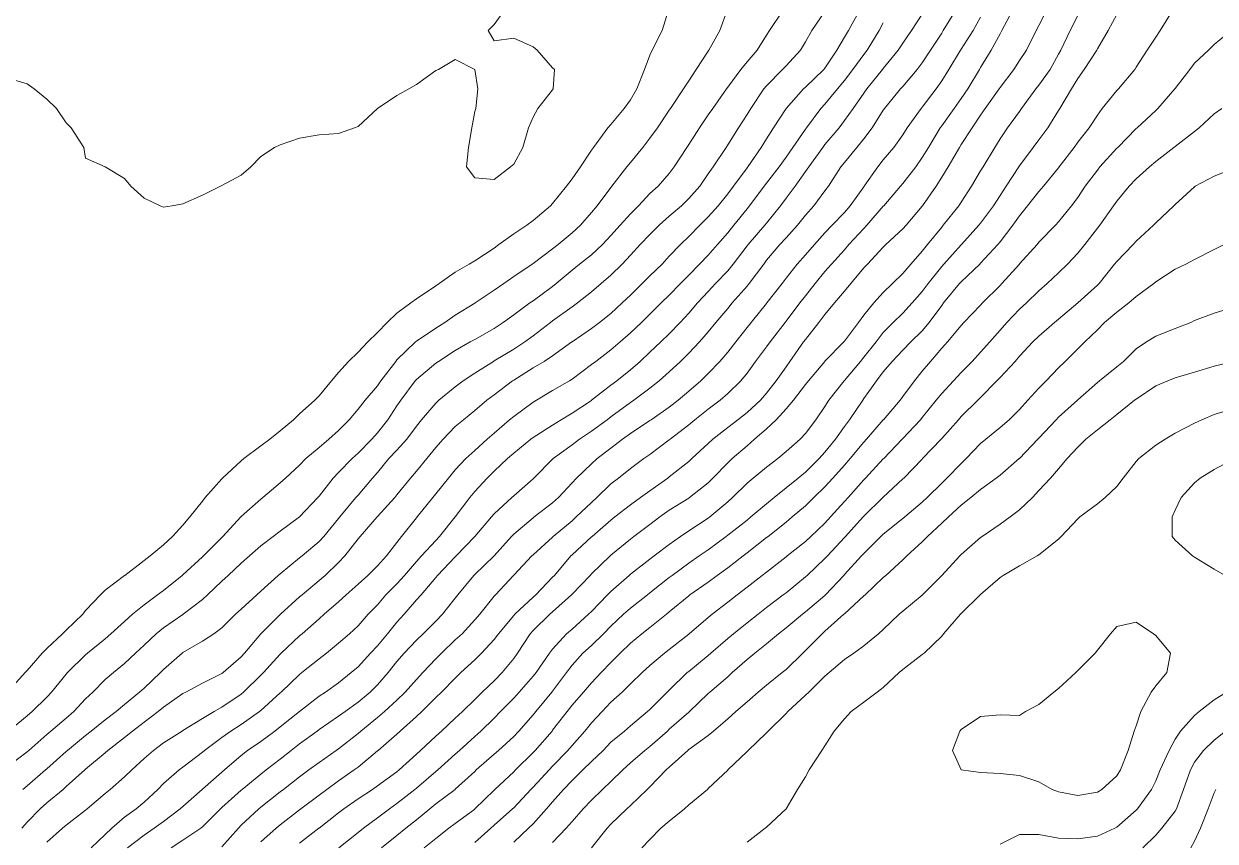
# Model space of a CAD drawing. Header units: centimetres. Extents: x 0 to 642158, y -847 to 649707.
# Drawn here: x 617119.66 to 617150.28, y 620197.42 to 620218.42 of the extents above; entities that cross this region are included whole.
import ezdxf

# ---------------------------------------------------------------- set-up
doc = ezdxf.new("R2010")
doc.units = ezdxf.units.CM
doc.header["$MEASUREMENT"] = 0
doc.layers.add('WAL_topographie 0.5', color=253, linetype='Continuous', lineweight=20)

msp = doc.modelspace()

# ---------------------------------------------------------------- linework, layer by layer
at = {"layer": 'WAL_topographie 0.5'}
for points in [[(617136.223, 620218.75), (617136.065, 620218.25), (617135.808, 620217.75), (617135.75, 620217.622), (617135.615, 620217.25), (617135.415, 620216.75), (617135.25, 620216.47), (617135.093, 620216.25), (617134.75, 620215.836), (617134.674, 620215.75), (617134.299, 620215.25), (617134.25, 620215.181), (617133.967, 620214.75), (617133.75, 620214.438), (617133.612, 620214.25), (617133.25, 620213.806), (617133.198, 620213.75), (617132.75, 620213.371), (617132.586, 620213.25), (617132.25, 620213.024), (617131.873, 620212.75), (617131.75, 620212.658), (617131.25, 620212.334), (617131.107, 620212.25), (617130.75, 620212.038), (617130.332, 620211.75), (617130.25, 620211.693), (617129.75, 620211.356), (617129.611, 620211.25), (617129.25, 620210.99), (617129, 620210.75), (617128.75, 620210.493), (617128.498, 620210.25), (617128.25, 620209.988), (617128.008, 620209.75), (617127.75, 620209.467), (617127.571, 620209.25), (617127.25, 620208.864), (617127.138, 620208.75), (617126.75, 620208.397), (617126.588, 620208.25), (617126.25, 620207.965), (617125.984, 620207.75), (617125.75, 620207.575), (617125.319, 620207.25), (617125.25, 620207.193), (617124.766, 620206.75), (617124.75, 620206.733), (617124.319, 620206.25), (617124.25, 620206.161), (617123.928, 620205.75), (617123.75, 620205.541), (617123.482, 620205.25), (617123.25, 620205.034), (617122.912, 620204.75), (617122.75, 620204.63), (617122.254, 620204.25), (617122.25, 620204.247), (617121.75, 620203.866), (617121.631, 620203.75), (617121.25, 620203.344), (617121.176, 620203.25), (617120.75, 620202.845), (617120.654, 620202.75), (617120.25, 620202.368), (617120.133, 620202.25), (617119.75, 620201.808), (617119.696, 620201.75), (617119.25, 620201.26)], [(617139.162, 620218.75), (617138.822, 620218.25), (617138.75, 620218.134), (617138.506, 620217.75), (617138.25, 620217.446), (617138.09, 620217.25), (617137.75, 620216.795), (617137.718, 620216.75), (617137.366, 620216.25), (617137.25, 620216.083), (617137.024, 620215.75), (617136.75, 620215.327), (617136.697, 620215.25), (617136.376, 620214.75), (617136.25, 620214.58), (617135.96, 620214.25), (617135.75, 620214.064), (617135.456, 620213.75), (617135.25, 620213.544), (617134.985, 620213.25), (617134.75, 620212.984), (617134.534, 620212.75), (617134.25, 620212.489), (617133.943, 620212.25), (617133.75, 620212.091), (617133.346, 620211.75), (617133.25, 620211.673), (617132.75, 620211.308), (617132.667, 620211.25), (617132.25, 620210.945), (617131.983, 620210.75), (617131.75, 620210.595), (617131.25, 620210.315), (617131.134, 620210.25), (617130.75, 620210.03), (617130.317, 620209.75), (617130.25, 620209.703), (617129.75, 620209.286), (617129.719, 620209.25), (617129.349, 620208.75), (617129.25, 620208.604), (617129.014, 620208.25), (617128.75, 620207.914), (617128.603, 620207.75), (617128.25, 620207.392), (617128.096, 620207.25), (617127.75, 620206.896), (617127.607, 620206.75), (617127.25, 620206.289), (617127.216, 620206.25), (617126.75, 620205.753), (617126.746, 620205.75), (617126.25, 620205.382), (617126.071, 620205.25), (617125.75, 620205.009), (617125.458, 620204.75), (617125.25, 620204.564), (617124.914, 620204.25), (617124.75, 620204.097), (617124.381, 620203.75), (617124.25, 620203.633), (617123.759, 620203.25), (617123.75, 620203.244), (617123.25, 620202.9), (617123.062, 620202.75), (617122.75, 620202.455), (617122.532, 620202.25), (617122.25, 620201.988), (617121.962, 620201.75), (617121.75, 620201.57), (617121.432, 620201.25), (617121.25, 620201.075), (617120.947, 620200.75), (617120.75, 620200.583), (617120.356, 620200.25), (617120.25, 620200.161), (617119.788, 620199.75), (617119.75, 620199.717), (617119.25, 620199.341)], [(617137.726, 620218.75), (617137.546, 620218.25), (617137.268, 620217.75), (617137.25, 620217.724), (617136.936, 620217.25), (617136.75, 620216.962), (617136.612, 620216.75), (617136.281, 620216.25), (617136.25, 620216.203), (617135.945, 620215.75), (617135.75, 620215.487), (617135.571, 620215.25), (617135.25, 620214.86), (617135.161, 620214.75), (617134.777, 620214.25), (617134.75, 620214.215), (617134.396, 620213.75), (617134.25, 620213.576), (617133.964, 620213.25), (617133.75, 620213.052), (617133.391, 620212.75), (617133.25, 620212.641), (617132.75, 620212.268), (617132.725, 620212.25), (617132.25, 620211.929), (617131.996, 620211.75), (617131.75, 620211.579), (617131.263, 620211.25), (617131.25, 620211.242), (617130.75, 620210.934), (617130.479, 620210.75), (617130.25, 620210.606), (617129.75, 620210.267), (617129.729, 620210.25), (617129.25, 620209.787), (617129.219, 620209.75), (617128.839, 620209.25), (617128.75, 620209.123), (617128.431, 620208.75), (617128.25, 620208.517), (617128.019, 620208.25), (617127.75, 620207.974), (617127.503, 620207.75), (617127.25, 620207.537), (617126.913, 620207.25), (617126.75, 620207.083), (617126.382, 620206.75), (617126.25, 620206.628), (617125.806, 620206.25), (617125.75, 620206.205), (617125.25, 620205.763), (617125.237, 620205.75), (617124.777, 620205.25), (617124.75, 620205.223), (617124.279, 620204.75), (617124.25, 620204.723), (617123.75, 620204.265), (617123.733, 620204.25), (617123.25, 620203.864), (617123.099, 620203.75), (617122.75, 620203.495), (617122.456, 620203.25), (617122.25, 620203.067), (617121.898, 620202.75), (617121.75, 620202.622), (617121.297, 620202.25), (617121.25, 620202.21), (617120.784, 620201.75), (617120.75, 620201.709), (617120.376, 620201.25), (617120.25, 620201.119), (617119.88, 620200.75), (617119.75, 620200.638), (617119.271, 620200.25)], [(617141.129, 620218.75), (617140.851, 620218.25), (617140.75, 620218.08), (617140.552, 620217.75), (617140.25, 620217.287), (617140.223, 620217.25), (617139.75, 620216.794), (617139.699, 620216.75), (617139.252, 620216.25), (617139.25, 620216.247), (617138.931, 620215.75), (617138.75, 620215.466), (617138.614, 620215.25), (617138.268, 620214.75), (617138.25, 620214.726), (617137.902, 620214.25), (617137.75, 620214.051), (617137.503, 620213.75), (617137.25, 620213.462), (617137.033, 620213.25), (617136.75, 620212.961), (617136.535, 620212.75), (617136.25, 620212.449), (617136.062, 620212.25), (617135.75, 620211.945), (617135.554, 620211.75), (617135.25, 620211.454), (617135.039, 620211.25), (617134.75, 620210.979), (617134.456, 620210.75), (617134.25, 620210.597), (617133.75, 620210.252), (617133.747, 620210.25), (617133.25, 620209.891), (617133.032, 620209.75), (617132.75, 620209.584), (617132.25, 620209.268), (617132.222, 620209.25), (617131.75, 620208.89), (617131.564, 620208.75), (617131.25, 620208.489), (617130.96, 620208.25), (617130.75, 620208.072), (617130.437, 620207.75), (617130.25, 620207.534), (617130.018, 620207.25), (617129.75, 620206.928), (617129.596, 620206.75), (617129.25, 620206.317), (617129.197, 620206.25), (617128.75, 620205.759), (617128.741, 620205.75), (617128.305, 620205.25), (617128.25, 620205.185), (617127.907, 620204.75), (617127.75, 620204.582), (617127.409, 620204.25), (617127.25, 620204.114), (617126.811, 620203.75), (617126.75, 620203.698), (617126.255, 620203.25), (617126.25, 620203.245), (617125.753, 620202.75), (617125.75, 620202.747), (617125.334, 620202.25), (617125.25, 620202.155), (617124.782, 620201.75), (617124.75, 620201.726), (617124.25, 620201.479), (617123.824, 620201.25), (617123.75, 620201.212), (617123.25, 620200.862), (617123.114, 620200.75), (617122.75, 620200.481), (617122.452, 620200.25), (617122.25, 620200.083), (617121.819, 620199.75), (617121.75, 620199.692), (617121.25, 620199.27), (617121.227, 620199.25), (617120.75, 620198.82), (617120.67, 620198.75), (617120.25, 620198.403), (617120.085, 620198.25), (617119.75, 620197.909), (617119.609, 620197.75)], [(617140.25, 620218.743), (617139.911, 620218.25), (617139.75, 620217.959), (617139.62, 620217.75), (617139.25, 620217.348), (617139.161, 620217.25), (617138.75, 620216.834), (617138.679, 620216.75), (617138.346, 620216.25), (617138.25, 620216.09), (617138.028, 620215.75), (617137.75, 620215.314), (617137.708, 620215.25), (617137.373, 620214.75), (617137.25, 620214.572), (617137.033, 620214.25), (617136.75, 620213.932), (617136.56, 620213.75), (617136.25, 620213.483), (617135.985, 620213.25), (617135.75, 620213.013), (617135.503, 620212.75), (617135.25, 620212.476), (617135.041, 620212.25), (617134.75, 620211.967), (617134.496, 620211.75), (617134.25, 620211.538), (617133.888, 620211.25), (617133.75, 620211.153), (617133.25, 620210.791), (617133.195, 620210.75), (617132.75, 620210.408), (617132.535, 620210.25), (617132.25, 620210.065), (617131.75, 620209.76), (617131.732, 620209.75), (617131.25, 620209.448), (617130.952, 620209.25), (617130.75, 620209.098), (617130.326, 620208.75), (617130.25, 620208.679), (617129.881, 620208.25), (617129.75, 620208.088), (617129.501, 620207.75), (617129.25, 620207.469), (617129.046, 620207.25), (617128.75, 620206.894), (617128.625, 620206.75), (617128.25, 620206.312), (617128.197, 620206.25), (617127.783, 620205.75), (617127.75, 620205.708), (617127.368, 620205.25), (617127.25, 620205.121), (617126.812, 620204.75), (617126.75, 620204.698), (617126.25, 620204.292), (617126.199, 620204.25), (617125.75, 620203.844), (617125.647, 620203.75), (617125.25, 620203.385), (617125.103, 620203.25), (617124.75, 620202.905), (617124.545, 620202.75), (617124.25, 620202.559), (617123.75, 620202.264), (617123.733, 620202.25), (617123.25, 620201.828), (617123.172, 620201.75), (617122.75, 620201.353), (617122.637, 620201.25), (617122.25, 620200.93), (617122.031, 620200.75), (617121.75, 620200.54), (617121.395, 620200.25), (617121.25, 620200.133), (617120.781, 620199.75), (617120.75, 620199.723), (617120.25, 620199.276), (617120.22, 620199.25), (617119.75, 620198.842), (617119.637, 620198.75)], [(617142.75, 620218.675), (617142.472, 620218.25), (617142.25, 620217.929), (617142.131, 620217.75), (617141.75, 620217.276), (617141.73, 620217.25), (617141.325, 620216.75), (617141.25, 620216.644), (617140.971, 620216.25), (617140.75, 620215.936), (617140.611, 620215.75), (617140.25, 620215.322), (617140.196, 620215.25), (617139.834, 620214.75), (617139.75, 620214.627), (617139.481, 620214.25), (617139.25, 620213.942), (617139.106, 620213.75), (617138.75, 620213.305), (617138.705, 620213.25), (617138.276, 620212.75), (617138.25, 620212.715), (617137.894, 620212.25), (617137.75, 620212.08), (617137.437, 620211.75), (617137.25, 620211.545), (617136.978, 620211.25), (617136.75, 620210.986), (617136.533, 620210.75), (617136.25, 620210.456), (617136.035, 620210.25), (617135.75, 620209.983), (617135.5, 620209.75), (617135.25, 620209.533), (617134.902, 620209.25), (617134.75, 620209.135), (617134.253, 620208.75), (617134.25, 620208.748), (617133.75, 620208.42), (617133.472, 620208.25), (617133.25, 620208.113), (617132.75, 620207.793), (617132.691, 620207.75), (617132.25, 620207.391), (617132.093, 620207.25), (617131.75, 620206.927), (617131.57, 620206.75), (617131.25, 620206.403), (617131.121, 620206.25), (617130.75, 620205.752), (617130.749, 620205.75), (617130.347, 620205.25), (617130.25, 620205.15), (617129.88, 620204.75), (617129.75, 620204.606), (617129.444, 620204.25), (617129.25, 620204.034), (617128.969, 620203.75), (617128.75, 620203.495), (617128.512, 620203.25), (617128.25, 620202.955), (617128.032, 620202.75), (617127.75, 620202.505), (617127.44, 620202.25), (617127.25, 620202.104), (617126.81, 620201.75), (617126.75, 620201.702), (617126.276, 620201.25), (617126.25, 620201.227), (617125.75, 620200.773), (617125.722, 620200.75), (617125.25, 620200.42), (617124.983, 620200.25), (617124.75, 620200.084), (617124.303, 620199.75), (617124.25, 620199.704), (617123.75, 620199.321), (617123.655, 620199.25), (617123.25, 620198.9), (617123.102, 620198.75), (617122.75, 620198.423), (617122.549, 620198.25), (617122.25, 620198.033), (617121.926, 620197.75), (617121.75, 620197.588), (617121.394, 620197.25)], [(617143.595, 620218.75), (617143.291, 620218.25), (617143.25, 620218.187), (617142.963, 620217.75), (617142.75, 620217.423), (617142.623, 620217.25), (617142.25, 620216.815), (617142.191, 620216.75), (617141.781, 620216.25), (617141.75, 620216.205), (617141.46, 620215.75), (617141.25, 620215.47), (617141.071, 620215.25), (617140.75, 620214.86), (617140.662, 620214.75), (617140.342, 620214.25), (617140.25, 620214.13), (617139.965, 620213.75), (617139.75, 620213.507), (617139.544, 620213.25), (617139.25, 620212.928), (617139.087, 620212.75), (617138.75, 620212.348), (617138.676, 620212.25), (617138.306, 620211.75), (617138.25, 620211.682), (617137.867, 620211.25), (617137.75, 620211.11), (617137.448, 620210.75), (617137.25, 620210.507), (617137.025, 620210.25), (617136.75, 620209.957), (617136.54, 620209.75), (617136.25, 620209.481), (617135.988, 620209.25), (617135.75, 620209.059), (617135.339, 620208.75), (617135.25, 620208.69), (617134.75, 620208.326), (617134.649, 620208.25), (617134.25, 620207.955), (617133.945, 620207.75), (617133.75, 620207.608), (617133.261, 620207.25), (617133.25, 620207.239), (617132.766, 620206.75), (617132.75, 620206.735), (617132.25, 620206.298), (617132.199, 620206.25), (617131.75, 620205.829), (617131.679, 620205.75), (617131.252, 620205.25), (617131.25, 620205.247), (617130.772, 620204.75), (617130.75, 620204.729), (617130.292, 620204.25), (617130.25, 620204.198), (617129.87, 620203.75), (617129.75, 620203.617), (617129.432, 620203.25), (617129.25, 620203.049), (617129.005, 620202.75), (617128.75, 620202.442), (617128.572, 620202.25), (617128.25, 620201.898), (617128.076, 620201.75), (617127.75, 620201.49), (617127.411, 620201.25), (617127.25, 620201.144), (617126.75, 620200.753), (617126.746, 620200.75), (617126.25, 620200.355), (617126.112, 620200.25), (617125.75, 620199.984), (617125.411, 620199.75), (617125.25, 620199.624), (617124.815, 620199.25), (617124.75, 620199.195), (617124.25, 620198.754), (617124.246, 620198.75), (617123.75, 620198.314), (617123.677, 620198.25), (617123.25, 620197.925), (617123.008, 620197.75), (617122.75, 620197.576), (617122.323, 620197.25)], [(617144.25, 620218.599), (617144.058, 620218.25), (617143.75, 620217.775), (617143.734, 620217.75), (617143.43, 620217.25), (617143.25, 620216.956), (617143.111, 620216.75), (617142.75, 620216.279), (617142.725, 620216.25), (617142.366, 620215.75), (617142.25, 620215.57), (617142.02, 620215.25), (617141.75, 620214.925), (617141.613, 620214.75), (617141.259, 620214.25), (617141.25, 620214.238), (617140.898, 620213.75), (617140.75, 620213.579), (617140.436, 620213.25), (617140.25, 620213.053), (617139.98, 620212.75), (617139.75, 620212.488), (617139.535, 620212.25), (617139.25, 620211.89), (617139.147, 620211.75), (617138.759, 620211.25), (617138.75, 620211.239), (617138.353, 620210.75), (617138.25, 620210.62), (617137.961, 620210.25), (617137.75, 620209.982), (617137.55, 620209.75), (617137.25, 620209.437), (617137.058, 620209.25), (617136.75, 620208.981), (617136.477, 620208.75), (617136.25, 620208.575), (617135.78, 620208.25), (617135.75, 620208.23), (617135.25, 620207.897), (617135.049, 620207.75), (617134.75, 620207.52), (617134.394, 620207.25), (617134.25, 620207.12), (617133.862, 620206.75), (617133.75, 620206.629), (617133.403, 620206.25), (617133.25, 620206.115), (617132.777, 620205.75), (617132.75, 620205.73), (617132.25, 620205.308), (617132.195, 620205.25), (617131.75, 620204.751), (617131.749, 620204.75), (617131.25, 620204.271), (617131.228, 620204.25), (617130.816, 620203.75), (617130.75, 620203.661), (617130.422, 620203.25), (617130.25, 620203.075), (617129.921, 620202.75), (617129.75, 620202.585), (617129.434, 620202.25), (617129.25, 620202.038), (617129.023, 620201.75), (617128.75, 620201.44), (617128.561, 620201.25), (617128.25, 620200.988), (617127.916, 620200.75), (617127.75, 620200.63), (617127.25, 620200.285), (617127.203, 620200.25), (617126.75, 620199.921), (617126.528, 620199.75), (617126.25, 620199.53), (617125.893, 620199.25), (617125.75, 620199.137), (617125.275, 620198.75), (617125.25, 620198.73), (617124.75, 620198.286), (617124.712, 620198.25), (617124.25, 620197.784), (617124.208, 620197.75), (617123.75, 620197.441), (617123.451, 620197.25)], [(617131.995, 620218.75), (617131.75, 620218.404), (617131.596, 620218.25), (617131.75, 620217.989), (617132.25, 620218.052), (617132.75, 620217.832), (617132.855, 620217.75), (617133.25, 620217.295), (617133.298, 620217.25), (617133.263, 620216.75), (617133.25, 620216.727), (617132.875, 620216.25), (617132.75, 620216.024), (617132.627, 620215.75), (617132.489, 620215.25), (617132.25, 620214.819), (617132.171, 620214.75), (617131.75, 620214.421), (617131.25, 620214.468), (617131.042, 620214.75), (617131.088, 620215.25), (617131.178, 620215.75), (617131.25, 620216.173), (617131.276, 620216.25), (617131.33, 620216.75), (617131.25, 620217.25), (617131.25, 620217.25), (617130.75, 620217.506), (617130.315, 620217.25), (617130.25, 620217.225), (617129.75, 620216.867), (617129.556, 620216.75), (617129.25, 620216.58), (617128.75, 620216.25), (617128.75, 620216.25), (617128.25, 620215.787), (617128.157, 620215.75), (617127.75, 620215.603), (617127.25, 620215.572), (617126.75, 620215.486), (617126.25, 620215.317), (617126.107, 620215.25), (617125.75, 620215.014), (617125.495, 620214.75), (617125.25, 620214.532), (617124.75, 620214.266), (617124.719, 620214.25), (617124.25, 620214.023), (617123.75, 620213.795), (617123.477, 620213.75)], [(617145.064, 620218.75), (617144.799, 620218.25), (617144.75, 620218.164), (617144.519, 620217.75), (617144.25, 620217.303), (617144.219, 620217.25), (617143.921, 620216.75), (617143.75, 620216.502), (617143.572, 620216.25), (617143.25, 620215.803), (617143.212, 620215.75), (617142.909, 620215.25), (617142.75, 620214.985), (617142.582, 620214.75), (617142.25, 620214.318), (617142.193, 620214.25), (617141.763, 620213.75), (617141.75, 620213.737), (617141.33, 620213.25), (617141.25, 620213.166), (617140.866, 620212.75), (617140.75, 620212.619), (617140.42, 620212.25), (617140.25, 620212.055), (617139.995, 620211.75), (617139.75, 620211.437), (617139.608, 620211.25), (617139.25, 620210.783), (617139.224, 620210.75), (617138.843, 620210.25), (617138.75, 620210.123), (617138.467, 620209.75), (617138.25, 620209.449), (617138.087, 620209.25), (617137.75, 620208.923), (617137.553, 620208.75), (617137.25, 620208.522), (617136.906, 620208.25), (617136.75, 620208.121), (617136.271, 620207.75), (617136.25, 620207.732), (617135.75, 620207.358), (617135.598, 620207.25), (617135.25, 620206.996), (617134.942, 620206.75), (617134.75, 620206.599), (617134.391, 620206.25), (617134.25, 620206.121), (617133.858, 620205.75), (617133.75, 620205.655), (617133.267, 620205.25), (617133.25, 620205.233), (617132.75, 620204.778), (617132.721, 620204.75), (617132.25, 620204.255), (617132.245, 620204.25), (617131.785, 620203.75), (617131.75, 620203.712), (617131.378, 620203.25), (617131.25, 620203.103), (617130.923, 620202.75), (617130.75, 620202.59), (617130.398, 620202.25), (617130.25, 620202.101), (617129.912, 620201.75), (617129.75, 620201.574), (617129.463, 620201.25), (617129.25, 620201.044), (617128.931, 620200.75), (617128.75, 620200.594), (617128.323, 620200.25), (617128.25, 620200.188), (617127.75, 620199.793), (617127.69, 620199.75), (617127.25, 620199.441), (617126.989, 620199.25), (617126.75, 620199.07), (617126.338, 620198.75), (617126.25, 620198.684), (617125.75, 620198.29), (617125.702, 620198.25), (617125.25, 620197.831), (617125.175, 620197.75), (617124.75, 620197.272)], [(617145.934, 620218.75), (617145.75, 620218.383), (617145.681, 620218.25), (617145.433, 620217.75), (617145.25, 620217.478), (617145.1, 620217.25), (617144.75, 620216.792), (617144.723, 620216.75), (617144.368, 620216.25), (617144.25, 620216.079), (617144.029, 620215.75), (617143.75, 620215.323), (617143.704, 620215.25), (617143.416, 620214.75), (617143.25, 620214.48), (617143.106, 620214.25), (617142.758, 620213.75), (617142.75, 620213.74), (617142.336, 620213.25), (617142.25, 620213.155), (617141.817, 620212.75), (617141.75, 620212.686), (617141.341, 620212.25), (617141.25, 620212.15), (617140.912, 620211.75), (617140.75, 620211.558), (617140.493, 620211.25), (617140.25, 620210.952), (617140.095, 620210.75), (617139.75, 620210.315), (617139.702, 620210.25), (617139.351, 620209.75), (617139.25, 620209.611), (617138.995, 620209.25), (617138.75, 620208.931), (617138.596, 620208.75), (617138.25, 620208.432), (617138.014, 620208.25), (617137.75, 620208.047), (617137.37, 620207.75), (617137.25, 620207.643), (617136.83, 620207.25), (617136.75, 620207.174), (617136.25, 620206.779), (617136.211, 620206.75), (617135.75, 620206.422), (617135.509, 620206.25), (617135.25, 620206.065), (617134.847, 620205.75), (617134.75, 620205.672), (617134.264, 620205.25), (617134.25, 620205.238), (617133.75, 620204.776), (617133.723, 620204.75), (617133.296, 620204.25), (617133.25, 620204.2), (617132.816, 620203.75), (617132.75, 620203.693), (617132.28, 620203.25), (617132.25, 620203.217), (617131.859, 620202.75), (617131.75, 620202.6), (617131.422, 620202.25), (617131.25, 620202.081), (617130.895, 620201.75), (617130.75, 620201.61), (617130.396, 620201.25), (617130.25, 620201.108), (617129.891, 620200.75), (617129.75, 620200.619), (617129.334, 620200.25), (617129.25, 620200.173), (617128.765, 620199.75), (617128.75, 620199.737), (617128.25, 620199.323), (617128.153, 620199.25), (617127.75, 620198.967), (617127.452, 620198.75), (617127.25, 620198.599), (617126.783, 620198.25), (617126.75, 620198.225), (617126.25, 620197.837), (617126.145, 620197.75), (617125.75, 620197.4)], [(617146.75, 620218.64), (617146.549, 620218.25), (617146.309, 620217.75), (617146.25, 620217.642), (617146.034, 620217.25), (617145.75, 620216.848), (617145.669, 620216.75), (617145.305, 620216.25), (617145.25, 620216.174), (617144.943, 620215.75), (617144.75, 620215.469), (617144.613, 620215.25), (617144.313, 620214.75), (617144.25, 620214.642), (617144.02, 620214.25), (617143.75, 620213.842), (617143.687, 620213.75), (617143.292, 620213.25), (617143.25, 620213.202), (617142.884, 620212.75), (617142.75, 620212.578), (617142.46, 620212.25), (617142.25, 620212.01), (617141.984, 620211.75), (617141.75, 620211.522), (617141.503, 620211.25), (617141.25, 620210.934), (617141.11, 620210.75), (617140.75, 620210.268), (617140.735, 620210.25), (617140.25, 620209.754), (617140.246, 620209.75), (617139.823, 620209.25), (617139.75, 620209.156), (617139.441, 620208.75), (617139.25, 620208.528), (617138.993, 620208.25), (617138.75, 620208.016), (617138.443, 620207.75), (617138.25, 620207.58), (617137.863, 620207.25), (617137.75, 620207.145), (617137.365, 620206.75), (617137.25, 620206.63), (617136.772, 620206.25), (617136.75, 620206.235), (617136.25, 620205.922), (617136.01, 620205.75), (617135.75, 620205.56), (617135.336, 620205.25), (617135.25, 620205.184), (617134.75, 620204.767), (617134.731, 620204.75), (617134.25, 620204.29), (617134.212, 620204.25), (617133.75, 620203.767), (617133.734, 620203.75), (617133.25, 620203.315), (617133.176, 620203.25), (617132.75, 620202.836), (617132.672, 620202.75), (617132.348, 620202.25), (617132.25, 620202.113), (617131.955, 620201.75), (617131.75, 620201.542), (617131.444, 620201.25), (617131.25, 620201.059), (617130.931, 620200.75), (617130.75, 620200.579), (617130.395, 620200.25), (617130.25, 620200.12), (617129.853, 620199.75), (617129.75, 620199.655), (617129.308, 620199.25), (617129.25, 620199.203), (617128.75, 620198.84), (617128.619, 620198.75), (617128.25, 620198.511), (617127.884, 620198.25), (617127.75, 620198.146), (617127.25, 620197.756), (617127.241, 620197.75), (617126.75, 620197.37)], [(617147.75, 620218.666), (617147.528, 620218.25), (617147.25, 620217.779), (617147.234, 620217.75), (617146.913, 620217.25), (617146.75, 620217.022), (617146.588, 620216.75), (617146.284, 620216.25), (617146.25, 620216.194), (617145.978, 620215.75), (617145.75, 620215.44), (617145.603, 620215.25), (617145.25, 620214.777), (617145.233, 620214.75), (617144.91, 620214.25), (617144.75, 620214.01), (617144.582, 620213.75), (617144.25, 620213.303), (617144.208, 620213.25), (617143.758, 620212.75), (617143.75, 620212.742), (617143.307, 620212.25), (617143.25, 620212.185), (617142.906, 620211.75), (617142.75, 620211.544), (617142.491, 620211.25), (617142.25, 620210.989), (617142.007, 620210.75), (617141.75, 620210.492), (617141.562, 620210.25), (617141.25, 620209.856), (617141.16, 620209.75), (617140.75, 620209.26), (617140.741, 620209.25), (617140.351, 620208.75), (617140.25, 620208.587), (617140.017, 620208.25), (617139.75, 620207.896), (617139.609, 620207.75), (617139.25, 620207.433), (617139.037, 620207.25), (617138.75, 620207.032), (617138.408, 620206.75), (617138.25, 620206.619), (617137.871, 620206.25), (617137.75, 620206.143), (617137.291, 620205.75), (617137.25, 620205.719), (617136.75, 620205.394), (617136.535, 620205.25), (617136.25, 620205.047), (617135.857, 620204.75), (617135.75, 620204.669), (617135.25, 620204.28), (617135.216, 620204.25), (617134.75, 620203.836), (617134.665, 620203.75), (617134.25, 620203.323), (617134.175, 620203.25), (617133.75, 620202.871), (617133.612, 620202.75), (617133.25, 620202.356), (617133.17, 620202.25), (617132.824, 620201.75), (617132.75, 620201.656), (617132.39, 620201.25), (617132.25, 620201.096), (617131.912, 620200.75), (617131.75, 620200.583), (617131.409, 620200.25), (617131.25, 620200.107), (617130.857, 620199.75), (617130.75, 620199.652), (617130.298, 620199.25), (617130.25, 620199.21), (617129.75, 620198.783), (617129.71, 620198.75), (617129.25, 620198.383), (617129.058, 620198.25), (617128.75, 620198.017), (617128.391, 620197.75), (617128.25, 620197.639), (617127.753, 620197.25)], [(617149.173, 620218.75), (617148.864, 620218.25), (617148.75, 620218.084), (617148.53, 620217.75), (617148.25, 620217.308), (617148.214, 620217.25), (617147.791, 620216.75), (617147.75, 620216.707), (617147.376, 620216.25), (617147.25, 620216.08), (617147.039, 620215.75), (617146.75, 620215.385), (617146.654, 620215.25), (617146.267, 620214.75), (617146.25, 620214.727), (617145.87, 620214.25), (617145.75, 620214.115), (617145.456, 620213.75), (617145.25, 620213.491), (617145.081, 620213.25), (617144.75, 620212.822), (617144.691, 620212.75), (617144.25, 620212.271), (617144.228, 620212.25), (617143.75, 620211.797), (617143.709, 620211.75), (617143.299, 620211.25), (617143.25, 620211.189), (617142.928, 620210.75), (617142.75, 620210.537), (617142.46, 620210.25), (617142.25, 620210.035), (617141.979, 620209.75), (617141.75, 620209.48), (617141.577, 620209.25), (617141.25, 620208.793), (617141.219, 620208.75), (617140.877, 620208.25), (617140.75, 620208.08), (617140.522, 620207.75), (617140.25, 620207.412), (617140.103, 620207.25), (617139.75, 620206.902), (617139.563, 620206.75), (617139.25, 620206.497), (617138.941, 620206.25), (617138.75, 620206.089), (617138.348, 620205.75), (617138.25, 620205.672), (617137.75, 620205.28), (617137.71, 620205.25), (617137.25, 620204.91), (617137.019, 620204.75), (617136.75, 620204.566), (617136.323, 620204.25), (617136.25, 620204.194), (617135.75, 620203.799), (617135.686, 620203.75), (617135.25, 620203.411), (617135.074, 620203.25), (617134.75, 620202.941), (617134.56, 620202.75), (617134.25, 620202.45), (617134.031, 620202.25), (617133.75, 620201.941), (617133.607, 620201.75), (617133.25, 620201.278), (617133.228, 620201.25), (617132.821, 620200.75), (617132.75, 620200.662), (617132.381, 620200.25), (617132.25, 620200.113), (617131.859, 620199.75), (617131.75, 620199.655), (617131.288, 620199.25), (617131.25, 620199.213), (617130.75, 620198.752), (617130.747, 620198.75), (617130.25, 620198.376), (617130.094, 620198.25), (617129.75, 620197.969), (617129.481, 620197.75), (617129.25, 620197.566), (617128.856, 620197.25)], [(617141.75, 620218.453), (617141.64, 620218.25), (617141.335, 620217.75), (617141.25, 620217.639), (617140.969, 620217.25), (617140.75, 620216.967), (617140.57, 620216.75), (617140.25, 620216.36), (617140.148, 620216.25), (617139.777, 620215.75), (617139.75, 620215.714), (617139.424, 620215.25), (617139.25, 620215.001), (617139.073, 620214.75), (617138.75, 620214.332), (617138.688, 620214.25), (617138.313, 620213.75), (617138.25, 620213.673), (617137.904, 620213.25), (617137.75, 620213.056), (617137.489, 620212.75), (617137.25, 620212.481), (617137.025, 620212.25), (617136.75, 620211.969), (617136.534, 620211.75), (617136.25, 620211.453), (617136.042, 620211.25), (617135.75, 620210.96), (617135.534, 620210.75), (617135.25, 620210.48), (617134.991, 620210.25), (617134.75, 620210.043), (617134.358, 620209.75), (617134.25, 620209.667), (617133.75, 620209.29), (617133.686, 620209.25), (617133.25, 620208.998), (617132.835, 620208.75), (617132.75, 620208.698), (617132.25, 620208.337), (617132.145, 620208.25), (617131.75, 620207.908), (617131.57, 620207.75), (617131.25, 620207.463), (617131.023, 620207.25), (617130.75, 620206.962), (617130.571, 620206.75), (617130.25, 620206.349), (617130.17, 620206.25), (617129.766, 620205.75), (617129.75, 620205.732), (617129.366, 620205.25), (617129.25, 620205.094), (617128.986, 620204.75), (617128.75, 620204.498), (617128.499, 620204.25), (617128.25, 620204.024), (617127.946, 620203.75), (617127.75, 620203.571), (617127.378, 620203.25), (617127.25, 620203.136), (617126.812, 620202.75), (617126.75, 620202.697), (617126.277, 620202.25), (617126.25, 620202.225), (617125.817, 620201.75), (617125.75, 620201.682), (617125.308, 620201.25), (617125.25, 620201.201), (617124.75, 620200.859), (617124.557, 620200.75), (617124.25, 620200.571), (617123.75, 620200.26), (617123.734, 620200.25), (617123.25, 620199.943), (617122.991, 620199.75), (617122.75, 620199.541), (617122.435, 620199.25), (617122.25, 620199.07), (617121.877, 620198.75), (617121.75, 620198.644), (617121.293, 620198.25), (617121.25, 620198.212), (617120.75, 620197.828), (617120.654, 620197.75), (617120.25, 620197.394)], [(617150.692, 620218.25), (617150.25, 620217.892), (617150.109, 620217.75), (617149.75, 620217.411), (617149.623, 620217.25), (617149.25, 620216.766), (617149.238, 620216.75), (617148.806, 620216.25), (617148.75, 620216.196), (617148.272, 620215.75), (617148.25, 620215.731), (617147.774, 620215.25), (617147.75, 620215.227), (617147.318, 620214.75), (617147.25, 620214.666), (617146.939, 620214.25), (617146.75, 620213.964), (617146.59, 620213.75), (617146.25, 620213.336), (617146.171, 620213.25), (617145.75, 620212.809), (617145.702, 620212.75), (617145.25, 620212.253), (617145.247, 620212.25), (617144.797, 620211.75), (617144.75, 620211.701), (617144.299, 620211.25), (617144.25, 620211.197), (617143.821, 620210.75), (617143.75, 620210.674), (617143.395, 620210.25), (617143.25, 620210.087), (617142.959, 620209.75), (617142.75, 620209.495), (617142.55, 620209.25), (617142.25, 620208.843), (617142.179, 620208.75), (617141.751, 620208.25), (617141.75, 620208.249), (617141.319, 620207.75), (617141.25, 620207.674), (617140.897, 620207.25), (617140.75, 620207.083), (617140.455, 620206.75), (617140.25, 620206.523), (617139.968, 620206.25), (617139.75, 620206.037), (617139.407, 620205.75), (617139.25, 620205.621), (617138.791, 620205.25), (617138.75, 620205.219), (617138.25, 620204.829), (617138.148, 620204.75), (617137.75, 620204.443), (617137.483, 620204.25), (617137.25, 620204.077), (617136.781, 620203.75), (617136.75, 620203.726), (617136.25, 620203.311), (617136.175, 620203.25), (617135.75, 620202.912), (617135.545, 620202.75), (617135.25, 620202.508), (617134.986, 620202.25), (617134.75, 620202.009), (617134.499, 620201.75), (617134.25, 620201.489), (617134.044, 620201.25), (617133.75, 620200.91), (617133.623, 620200.75), (617133.25, 620200.268), (617133.236, 620200.25), (617132.804, 620199.75), (617132.75, 620199.694), (617132.294, 620199.25), (617132.25, 620199.205), (617131.769, 620198.75), (617131.75, 620198.731), (617131.256, 620198.25), (617131.25, 620198.245), (617130.75, 620197.869), (617130.586, 620197.75), (617130.25, 620197.491), (617129.949, 620197.25)], [(617123.477, 620213.75), (617123.25, 620213.71), (617123.164, 620213.75), (617122.75, 620213.947), (617122.414, 620214.25), (617122.25, 620214.446), (617121.75, 620214.75), (617121.75, 620214.75), (617121.25, 620214.972), (617121.203, 620215.25), (617120.875, 620215.75), (617120.75, 620215.881), (617120.5, 620216.25), (617120.25, 620216.49), (617119.925, 620216.75), (617119.75, 620216.883), (617119.25, 620217.031)], [(617150.453, 620216.25), (617150.25, 620216.114), (617149.871, 620215.75), (617149.75, 620215.661), (617149.25, 620215.274), (617149.22, 620215.25), (617148.75, 620214.882), (617148.589, 620214.75), (617148.25, 620214.439), (617148.071, 620214.25), (617147.75, 620213.869), (617147.667, 620213.75), (617147.311, 620213.25), (617147.25, 620213.175), (617146.928, 620212.75), (617146.75, 620212.528), (617146.479, 620212.25), (617146.25, 620212.025), (617145.959, 620211.75), (617145.75, 620211.56), (617145.426, 620211.25), (617145.25, 620211.091), (617144.923, 620210.75), (617144.75, 620210.553), (617144.489, 620210.25), (617144.25, 620209.987), (617144.029, 620209.75), (617143.75, 620209.46), (617143.555, 620209.25), (617143.25, 620208.925), (617143.111, 620208.75), (617142.75, 620208.306), (617142.703, 620208.25), (617142.25, 620207.768), (617142.233, 620207.75), (617141.759, 620207.25), (617141.75, 620207.241), (617141.291, 620206.75), (617141.25, 620206.707), (617140.843, 620206.25), (617140.75, 620206.147), (617140.394, 620205.75), (617140.25, 620205.591), (617139.89, 620205.25), (617139.75, 620205.121), (617139.278, 620204.75), (617139.25, 620204.727), (617138.75, 620204.335), (617138.639, 620204.25), (617138.25, 620203.95), (617137.99, 620203.75), (617137.75, 620203.56), (617137.352, 620203.25), (617137.25, 620203.166), (617136.759, 620202.75), (617136.75, 620202.743), (617136.25, 620202.344), (617136.127, 620202.25), (617135.75, 620201.932), (617135.551, 620201.75), (617135.25, 620201.459), (617135.04, 620201.25), (617134.75, 620200.987), (617134.523, 620200.75), (617134.25, 620200.456), (617134.082, 620200.25), (617133.75, 620199.875), (617133.645, 620199.75), (617133.25, 620199.343), (617133.161, 620199.25), (617132.75, 620198.806), (617132.695, 620198.75), (617132.25, 620198.279), (617132.22, 620198.25), (617131.75, 620197.828), (617131.66, 620197.75), (617131.25, 620197.386)], [(617150.75, 620214.709), (617150.25, 620214.506), (617149.768, 620214.25), (617149.75, 620214.239), (617149.25, 620213.783), (617149.216, 620213.75), (617148.75, 620213.312), (617148.69, 620213.25), (617148.25, 620212.836), (617148.167, 620212.75), (617147.75, 620212.318), (617147.695, 620212.25), (617147.294, 620211.75), (617147.25, 620211.709), (617146.75, 620211.254), (617146.745, 620211.25), (617146.25, 620210.837), (617146.15, 620210.75), (617145.75, 620210.401), (617145.591, 620210.25), (617145.25, 620209.884), (617145.135, 620209.75), (617144.75, 620209.337), (617144.666, 620209.25), (617144.25, 620208.824), (617144.176, 620208.75), (617143.75, 620208.33), (617143.678, 620208.25), (617143.25, 620207.765), (617143.237, 620207.75), (617142.76, 620207.25), (617142.75, 620207.24), (617142.274, 620206.75), (617142.25, 620206.728), (617141.75, 620206.262), (617141.738, 620206.25), (617141.25, 620205.774), (617141.228, 620205.75), (617140.776, 620205.25), (617140.75, 620205.221), (617140.312, 620204.75), (617140.25, 620204.682), (617139.795, 620204.25), (617139.75, 620204.208), (617139.25, 620203.804), (617139.18, 620203.75), (617138.75, 620203.422), (617138.533, 620203.25), (617138.25, 620203.028), (617137.899, 620202.75), (617137.75, 620202.625), (617137.316, 620202.25), (617137.25, 620202.194), (617136.75, 620201.782), (617136.712, 620201.75), (617136.25, 620201.303), (617136.196, 620201.25), (617135.75, 620200.806), (617135.688, 620200.75), (617135.25, 620200.38), (617135.099, 620200.25), (617134.75, 620199.959), (617134.547, 620199.75), (617134.25, 620199.466), (617134.029, 620199.25), (617133.75, 620198.98), (617133.531, 620198.75), (617133.25, 620198.428), (617133.096, 620198.25), (617132.75, 620197.868), (617132.631, 620197.75), (617132.25, 620197.394)], [(617150.51, 620212.75), (617150.25, 620212.621), (617149.75, 620212.371), (617149.52, 620212.25), (617149.25, 620212.121), (617148.75, 620211.79), (617148.704, 620211.75), (617148.25, 620211.414), (617148.056, 620211.25), (617147.75, 620211.017), (617147.435, 620210.75), (617147.25, 620210.561), (617146.927, 620210.25), (617146.75, 620210.071), (617146.422, 620209.75), (617146.25, 620209.58), (617145.935, 620209.25), (617145.75, 620209.059), (617145.463, 620208.75), (617145.25, 620208.515), (617144.984, 620208.25), (617144.75, 620208.053), (617144.384, 620207.75), (617144.25, 620207.64), (617143.878, 620207.25), (617143.75, 620207.126), (617143.386, 620206.75), (617143.25, 620206.619), (617142.874, 620206.25), (617142.75, 620206.135), (617142.299, 620205.75), (617142.25, 620205.708), (617141.75, 620205.308), (617141.689, 620205.25), (617141.25, 620204.816), (617141.191, 620204.75), (617140.75, 620204.271), (617140.731, 620204.25), (617140.265, 620203.75), (617140.25, 620203.736), (617139.75, 620203.311), (617139.671, 620203.25), (617139.25, 620202.905), (617139.053, 620202.75), (617138.75, 620202.494), (617138.446, 620202.25), (617138.25, 620202.085), (617137.869, 620201.75), (617137.75, 620201.646), (617137.29, 620201.25), (617137.25, 620201.213), (617136.767, 620200.75), (617136.75, 620200.736), (617136.25, 620200.298), (617136.2, 620200.25), (617135.75, 620199.849), (617135.625, 620199.75), (617135.25, 620199.428), (617135.052, 620199.25), (617134.75, 620198.952), (617134.531, 620198.75), (617134.25, 620198.475), (617134.04, 620198.25), (617133.75, 620197.923), (617133.599, 620197.75), (617133.25, 620197.386)], [(617150.75, 620211.14), (617150.25, 620210.986), (617149.75, 620210.796), (617149.649, 620210.75), (617149.25, 620210.594), (617148.75, 620210.394), (617148.513, 620210.25), (617148.25, 620210.073), (617147.919, 620209.75), (617147.75, 620209.612), (617147.305, 620209.25), (617147.25, 620209.206), (617146.75, 620208.761), (617146.739, 620208.75), (617146.25, 620208.313), (617146.188, 620208.25), (617145.75, 620207.778), (617145.724, 620207.75), (617145.25, 620207.256), (617145.243, 620207.25), (617144.75, 620206.829), (617144.652, 620206.75), (617144.25, 620206.455), (617144.002, 620206.25), (617143.75, 620206.052), (617143.421, 620205.75), (617143.25, 620205.592), (617142.886, 620205.25), (617142.75, 620205.113), (617142.357, 620204.75), (617142.25, 620204.645), (617141.816, 620204.25), (617141.75, 620204.192), (617141.282, 620203.75), (617141.25, 620203.72), (617140.75, 620203.264), (617140.735, 620203.25), (617140.25, 620202.815), (617140.177, 620202.75), (617139.75, 620202.316), (617139.68, 620202.25), (617139.25, 620201.83), (617139.153, 620201.75), (617138.75, 620201.429), (617138.533, 620201.25), (617138.25, 620201.001), (617137.963, 620200.75), (617137.75, 620200.563), (617137.387, 620200.25), (617137.25, 620200.137), (617136.75, 620199.772), (617136.723, 620199.75), (617136.25, 620199.324), (617136.167, 620199.25), (617135.75, 620198.819), (617135.684, 620198.75), (617135.25, 620198.334), (617135.161, 620198.25), (617134.75, 620197.852), (617134.656, 620197.75), (617134.253, 620197.25)], [(617150.75, 620209.744), (617150.25, 620209.629), (617149.75, 620209.472), (617149.25, 620209.324), (617149.061, 620209.25), (617148.75, 620209.118), (617148.25, 620208.781), (617148.209, 620208.75), (617147.75, 620208.388), (617147.578, 620208.25), (617147.25, 620207.991), (617146.958, 620207.75), (617146.75, 620207.543), (617146.477, 620207.25), (617146.25, 620206.991), (617146.05, 620206.75), (617145.75, 620206.427), (617145.583, 620206.25), (617145.25, 620205.93), (617145.013, 620205.75), (617144.75, 620205.565), (617144.291, 620205.25), (617144.25, 620205.22), (617143.75, 620204.782), (617143.717, 620204.75), (617143.252, 620204.25), (617143.25, 620204.248), (617142.759, 620203.75), (617142.75, 620203.741), (617142.25, 620203.334), (617142.157, 620203.25), (617141.75, 620202.855), (617141.628, 620202.75), (617141.25, 620202.438), (617140.994, 620202.25), (617140.75, 620202.088), (617140.358, 620201.75), (617140.25, 620201.661), (617139.834, 620201.25), (617139.75, 620201.167), (617139.295, 620200.75), (617139.25, 620200.704), (617138.794, 620200.25), (617138.75, 620200.203), (617138.278, 620199.75), (617138.25, 620199.721), (617137.758, 620199.25), (617137.75, 620199.241), (617137.25, 620198.771), (617137.228, 620198.75), (617136.75, 620198.35), (617136.638, 620198.25), (617136.25, 620197.932), (617136.036, 620197.75), (617135.75, 620197.464), (617135.544, 620197.25)], [(617150.75, 620208.542), (617150.25, 620208.38), (617149.937, 620208.25), (617149.75, 620208.165), (617149.25, 620207.905), (617148.994, 620207.75), (617148.75, 620207.594), (617148.317, 620207.25), (617148.25, 620207.175), (617147.911, 620206.75), (617147.75, 620206.537), (617147.451, 620206.25), (617147.25, 620206.085), (617146.801, 620205.75), (617146.75, 620205.704), (617146.317, 620205.25), (617146.25, 620205.182), (617145.75, 620204.779), (617145.701, 620204.75), (617145.25, 620204.495), (617144.833, 620204.25), (617144.75, 620204.196), (617144.25, 620203.76), (617144.24, 620203.75), (617143.75, 620203.266), (617143.735, 620203.25), (617143.3, 620202.75), (617143.25, 620202.686), (617142.796, 620202.25), (617142.75, 620202.212), (617142.25, 620201.831), (617142.158, 620201.75), (617141.75, 620201.364), (617141.589, 620201.25), (617141.25, 620200.994), (617140.927, 620200.75), (617140.75, 620200.559), (617140.489, 620200.25), (617140.25, 620199.868), (617140.166, 620199.75), (617139.845, 620199.25), (617139.75, 620199.072), (617139.542, 620198.75), (617139.25, 620198.25), (617139.25, 620198.25), (617138.75, 620197.78), (617138.71, 620197.75), (617138.25, 620197.396)], [(617150.75, 620207.232), (617150.25, 620206.968), (617149.892, 620206.75), (617149.75, 620206.626), (617149.404, 620206.25), (617149.25, 620205.925), (617149.171, 620205.75), (617149.174, 620205.25), (617149.25, 620205.157), (617149.692, 620204.75), (617149.75, 620204.715), (617150.25, 620204.413), (617150.538, 620204.25)], [(617147.367, 620198.75), (617147.25, 620198.678), (617146.75, 620198.592), (617146.25, 620198.689), (617146.092, 620198.75), (617145.75, 620198.94), (617145.25, 620199.106), (617144.75, 620199.159), (617144.25, 620199.188), (617143.75, 620199.25), (617143.75, 620199.25), (617143.527, 620199.75), (617143.719, 620200.25), (617143.75, 620200.285), (617144.25, 620200.619), (617144.75, 620200.663), (617145.25, 620200.645), (617145.402, 620200.75), (617145.75, 620200.93), (617146.129, 620201.25), (617146.25, 620201.343), (617146.694, 620201.75), (617146.75, 620201.806), (617147.194, 620202.25), (617147.25, 620202.331), (617147.592, 620202.75), (617147.75, 620202.939), (617148.25, 620203.049), (617148.696, 620202.75), (617148.75, 620202.707), (617149.131, 620202.25), (617149.036, 620201.75), (617148.75, 620201.41), (617148.636, 620201.25), (617148.366, 620200.75), (617148.25, 620200.38), (617148.2, 620200.25), (617148.038, 620199.75), (617147.845, 620199.25), (617147.75, 620199.101), (617147.367, 620198.75)], [(617150.569, 620201.25), (617150.25, 620201.049), (617149.869, 620200.75), (617149.75, 620200.651), (617149.388, 620200.25), (617149.25, 620200.038), (617149.097, 620199.75), (617148.866, 620199.25), (617148.75, 620198.969), (617148.639, 620198.75), (617148.285, 620198.25), (617148.25, 620198.215), (617147.75, 620197.776), (617147.702, 620197.75), (617147.25, 620197.548), (617146.75, 620197.477), (617146.25, 620197.497), (617145.75, 620197.592), (617145.25, 620197.592), (617144.75, 620197.342)], [(617150.544, 620200.25), (617150.25, 620200.016), (617149.981, 620199.75), (617149.75, 620199.446), (617149.642, 620199.25), (617149.464, 620198.75), (617149.283, 620198.25), (617149.25, 620198.19), (617148.911, 620197.75), (617148.75, 620197.575), (617148.422, 620197.25)], [(617150.292, 620198.75), (617150.25, 620198.661), (617150.096, 620198.25), (617149.903, 620197.75), (617149.75, 620197.422), (617149.649, 620197.25)]]:
    msp.add_lwpolyline(points, dxfattribs=at)

doc.saveas('drawing.dxf')
